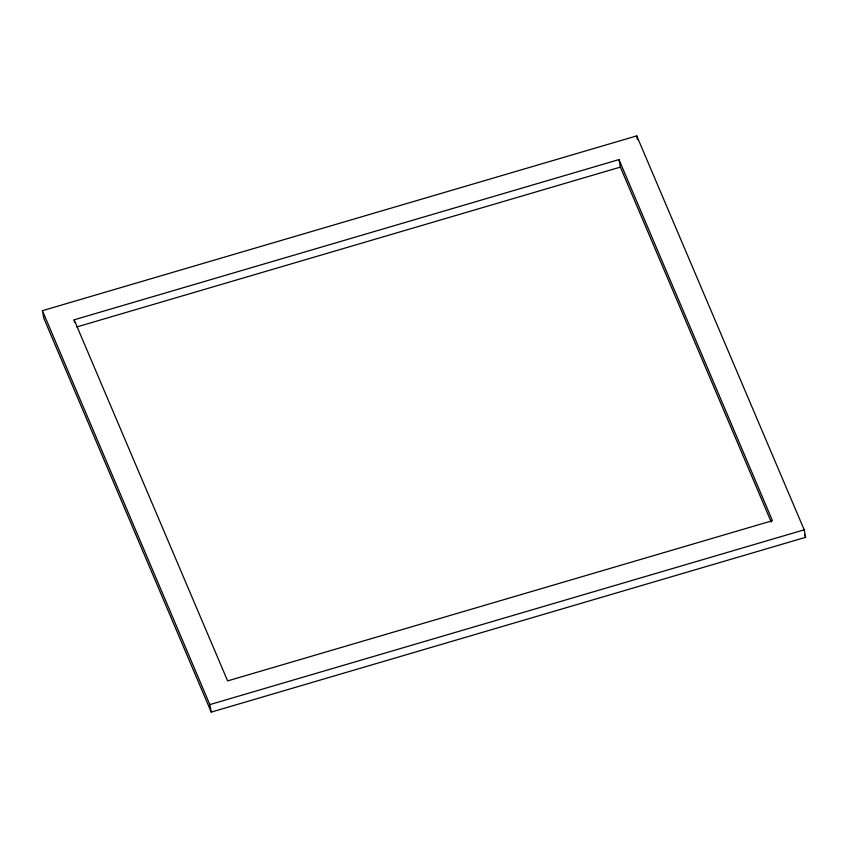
<?xml version="1.0" encoding="UTF-8"?>
<svg xmlns="http://www.w3.org/2000/svg" width="848" height="848" viewBox="0 0 848 848"><rect width="100%" height="100%" fill="white"/><g stroke="black" fill="none" stroke-linecap="round" stroke-linejoin="round"><path stroke-width="1.27" d="M42.4 310.686L636.763 135.892L804.201 529.82L805.6 537.314L211.237 712.108L43.799 318.18L42.4 310.686L209.838 704.603L211.237 712.108M74.136 319.813L618.976 159.594L772.454 520.683L227.624 680.902L74.136 319.813L74.613 322.314M76.818 326.946L620.376 167.098L771.277 522.114M209.838 704.603L804.201 529.82M804.561 534.887L805.6 537.314M636.763 135.892L637.463 139.644M618.976 159.594L620.376 167.098"/></g></svg>
